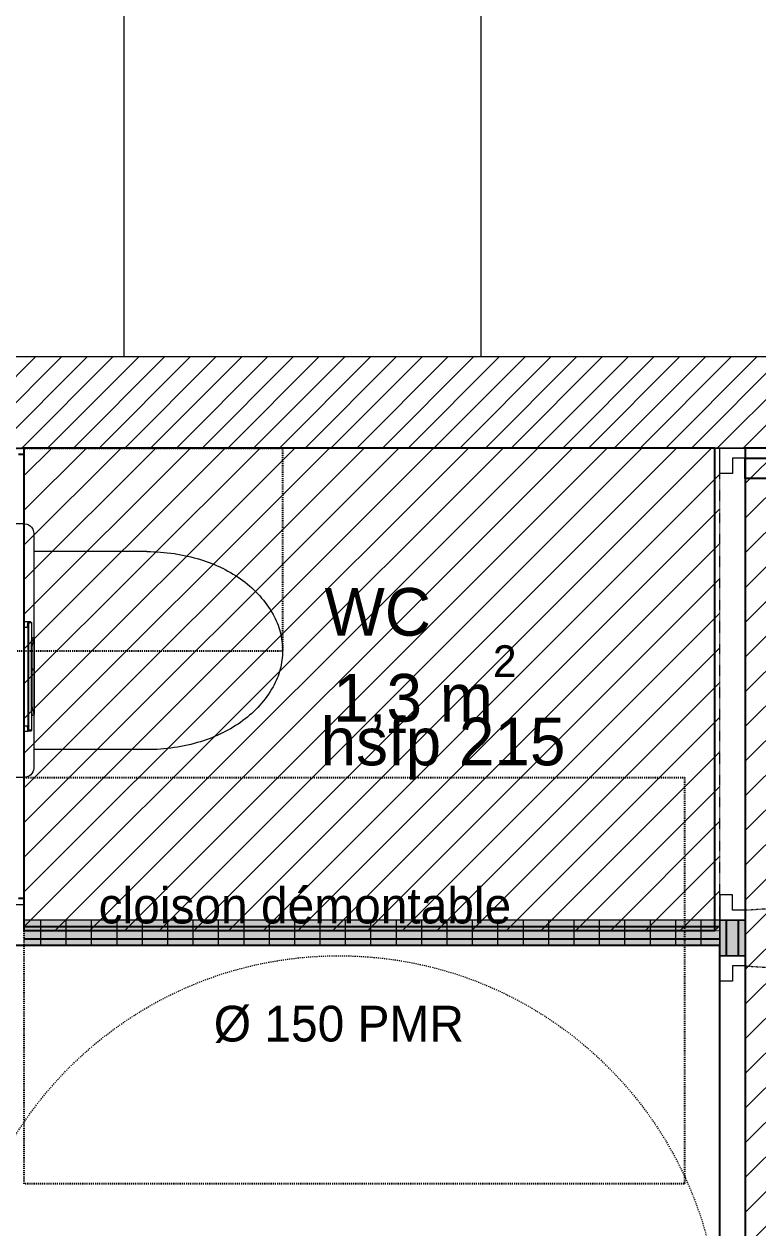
# Model space of a CAD drawing. Header units: centimetres. Extents: x 1724 to 19617, y -6503 to 8072.
# Drawn here: x 4486.7 to 4631.2, y -3965.8 to -3728.7 of the extents above; entities that cross this region are included whole.
import ezdxf

# ---------------------------------------------------------------- set-up
doc = ezdxf.new("R2010")
doc.units = ezdxf.units.CM
for name, pattern in [('Style de ligne -1', [0.41664, 0.20828, -0.20836]), ('Style de ligne -13', [0.147638, 0.098425, -0.049213]), ('Style de ligne -18', [0.164042, 0.054681, -0.109361]), ('Style de ligne -5', [0.20828, 0.069425, -0.138855]), ('VW-01', [0.41656, 0.20828, -0.20828])]:
    doc.linetypes.add(name, pattern=pattern)
for name, color, linetype, lineweight in [('B amÈnagement intÈrieur', 7, 'Continuous', 5), ('B Faux plafonds-1', 7, 'Continuous', 5), ('B GÈnÈral', 7, 'Continuous', 5), ('C ANNOTATIONS-prestations-1', 7, 'Continuous', 5), ('F REMPLISSAGE-vert clair-1', 7, 'Continuous', 5), ('F REMPLISSAGE-vert foncÈ', 7, 'Continuous', 5), ('F REMPLISSAGE-vert hachurÈ', 7, 'Continuous', 5)]:
    doc.layers.add(name, color=color, linetype=linetype, lineweight=lineweight)
for name, color, linetype in [('B aménagement intérieur', 252, 'Continuous'), ('B Faux plafonds', 252, 'Continuous'), ('B Général', 252, 'Continuous'), ('C ANNOTATIONS-PMR', 252, 'Style de ligne -5'), ('C ANNOTATIONS-prestations', 252, 'Continuous'), ('C ANNOTATIONS-texte', 252, 'Continuous'), ('C ANNOTATIONS-texte surfaces', 252, 'Continuous'), ('D SURFACES-shab', 252, 'Continuous'), ('F REMPLISSAGE-vert clair', 252, 'Continuous'), ('F REMPLISSAGE-vert foncé', 252, 'Continuous'), ('F REMPLISSAGE-vert hachuré', 252, 'Continuous')]:
    doc.layers.add(name, color=color, linetype=linetype)
doc.styles.add('Eurostile', font='Eurosti.TTF')
doc.styles.add('Eurostile (italic)', font='Eurostib.TTF')
pattern_1 = [(45, (0, 0.2205), (-3.5277778, 3.3072917), [])]
pattern_2 = [(270, (1e-16, 1.6667), (-5, 5e-14), [])]

# ---------------------------------------------------------------- blocks, each defined once
blk = doc.blocks.new('Rond 150_PMR')
at = {"layer": 'B Général', "color": 154, "linetype": 'VW-01', "lineweight": 5, "true_color": 0x0053a6}
blk.add_circle((0, 0), 75, dxfattribs=at)
at = {"layer": 'B Général', "color": 154, "true_color": 0x0053a6, "insert": (-61.5, 0), "char_height": 7.049, "attachment_point": 5, "rotation": 90, "line_spacing_factor": 0.895453, "style": 'Eurostile (italic)'}
blk.add_mtext('Ø 150 PMR', dxfattribs=at)
blk = doc.blocks.new('PP 80')
at = {"layer": 'B Général', "flags": 128}
blk.add_lwpolyline([(-43, 2.5), (-43, 85.5), (-39, 85.5), (-39, 2.5)], close=True, dxfattribs=at)
at = {"layer": 'B Général', "linetype": 'Style de ligne -18', "lineweight": 5, "flags": 128}
blk.add_lwpolyline([(46, 2.5), (45.27, 13.33), (43.1, 23.98), (39.53, 34.26), (34.61, 44), (28.44, 53.03), (21.1, 61.19), (12.74, 68.35), (3.5, 74.38), (-6.47, 79.18), (-17, 82.67), (-27.91, 84.79), (-39, 85.5)], dxfattribs=at)
at = {"layer": 'B Général', "color": 7, "linetype": 'Continuous', "lineweight": 5, "flags": 128}
for points in [[(-45, 2.5), (-43, 2.5), (-43, 0), (-40, 0), (-40, -2.5), (-45, -2.5)], [(48, 2.5), (46, 2.5), (46, 0), (43, 0), (43, -2.5), (48, -2.5), (48, -2.5), (48, -2.5), (48, 1.79), (48, 1.79)]]:
    blk.add_lwpolyline(points, close=True, dxfattribs=at)
at = {"layer": 'C ANNOTATIONS-prestations', "insert": (-37.49, 32.5), "char_height": 5.8739, "attachment_point": 1, "rotation": 90, "line_spacing_factor": 0.895453, "style": 'Eurostile'}
blk.add_mtext('PP 83 x 204', dxfattribs=at)
blk = doc.blocks.new('200_wc-2')
at = {"layer": 'B Général', "color": 7, "linetype": 'Continuous', "lineweight": 5}
for p, q in [((-25, -20.1), (-25, 0)), ((-24.9, 0.1), (24.9, 0.1)), ((25, -20.1), (25, 0)), ((-19.5, -44.2), (-19.5, -21.9)), ((19.5, -44.2), (19.5, -21.9))]:
    blk.add_line(p, q, dxfattribs=at)
at = {"layer": 'B Général', "color": 7, "linetype": 'Continuous', "lineweight": 5, "flags": 128}
blk.add_lwpolyline([(-25, -20.1), (-24.9, -20.6), (-24.75, -20.9), (-24.55, -21.2), (-24.3, -21.45), (-23.9, -21.7), (-23.4, -21.85), (-23.15, -21.9), (23.25, -21.9), (23.55, -21.85), (23.9, -21.7), (24.2, -21.5), (24.45, -21.3), (24.65, -21.05), (24.8, -20.75), (24.9, -20.5), (24.95, -20.3), (25, -20.1)], dxfattribs=at)
for points in [[(-19.5, -44.2), (-19.5, -44.2, 0.036537), (-19.11, -49.53, 0.035337), (-17.94, -54.75), (-17.94, -54.75, 0.041299), (-16.22, -59.09), (-16.22, -59.09), (-16.22, -59.1, 0.041783), (-13.79, -63.08, 0.053503), (-10.77, -66.4), (-10.77, -66.4, 0.054816), (-7.12, -69.02), (-7.12, -69.02, 0.063755), (-3.68, -70.42), (-3.68, -70.42, 0.064897), (0, -70.9)], [(0, -70.9, 0.064897), (3.68, -70.42), (3.68, -70.42, 0.063726), (7.12, -69.02), (7.12, -69.02, 0.054816), (10.77, -66.4), (10.77, -66.4, 0.053503), (13.79, -63.08, 0.041783), (16.22, -59.1), (16.22, -59.09), (16.22, -59.09, 0.041299), (17.94, -54.75), (17.94, -54.75, 0.035337), (19.11, -49.53, 0.036556), (19.5, -44.2)]]:
    blk.add_lwpolyline(points, format="xyb", dxfattribs=at)
at = {"layer": 'B Général', "color": 7, "linetype": 'Continuous', "lineweight": 5}
for centre, start, end in [((-24.9, 0), 90, 180), ((24.9, 0), 0, 90)]:
    blk.add_arc(centre, 0.1, start, end, dxfattribs=at)
blk = doc.blocks.new('Groupe-44-1')
at = {"layer": 'B Général', "color": 154, "linetype": 'Style de ligne -1', "true_color": 0x0053a6, "flags": 128}
blk.add_lwpolyline([(-35.4, 7.6), (35.6, 7.6), (35.6, -32.4), (-35.4, -32.4)], close=True, dxfattribs=at)
at = {"layer": 'B Général', "xscale": -1, "rotation": 270}
blk.add_blockref('200_wc-2', (35.5, 7.5), dxfattribs=at)
blk = doc.blocks.new('WC-plan-PMR')
at = {"layer": 'B Général', "color": 154, "linetype": 'Style de ligne -1', "true_color": 0x0053a6, "flags": 128}
blk.add_lwpolyline([(-114.5, 112.5), (15.5, 112.5), (15.5, 32.5), (-114.5, 32.5)], close=True, dxfattribs=at)
at = {"layer": 'B Général', "color": 7}
blk.add_blockref('Groupe-44-1', (0, 0), dxfattribs=at)
blk = doc.blocks.new('Groupe-45-1')
at = {"layer": 'B amÈnagement intÈrieur', "linetype": 'Continuous', "lineweight": 5, "true_color": 0xaaaaaa}
h = blk.add_hatch(dxfattribs=at)
h.set_pattern_fill('F_P__SOFFITE', color=253, style=0, pattern_type=2)
h.set_pattern_definition(pattern_1)
h.paths.add_polyline_path([(5428.04, 4134.39), (5291.04, 4134.39), (5291.04, 4039.39), (5428.04, 4039.39)])
at = {"layer": 'B Faux plafonds-1', "linetype": 'Continuous', "lineweight": 5, "true_color": 0xaaaaaa}
h = blk.add_hatch(dxfattribs=at)
h.set_pattern_fill('F_P__SOFFITE', color=253, style=0, pattern_type=2)
h.set_pattern_definition(pattern_1)
h.paths.add_polyline_path([(5673.09, 4069.4), (5708.09, 4069.4), (5708.09, 4134.39), (5843.06, 4134.39), (5843.06, 4069.3), (5843.04, 4069.3), (5843.04, 3975.6), (5553.04, 3975.63), (5553.04, 3876.88), (5433.04, 3876.88), (5433.04, 4134.39), (5673.09, 4134.37)])
at = {"layer": 'F REMPLISSAGE-vert hachurÈ', "linetype": 'Continuous', "lineweight": 0, "true_color": 0x99aa00}
for points in [[(5428.04, 4040.09), (5428.04, 4041.39), (5291.06, 4041.39), (5291.06, 4040.09)], [(5428.04, 4037.69), (5428.04, 4040.09), (5291.06, 4040.09), (5291.06, 4037.69)], [(5428.04, 4036.39), (5428.04, 4037.69), (5291.06, 4037.69), (5291.06, 4036.39)]]:
    blk.add_hatch(color=54, dxfattribs=at).paths.add_polyline_path(points)
at = {"layer": 'F REMPLISSAGE-vert hachurÈ', "linetype": 'Continuous', "lineweight": 5, "true_color": 0x004400}
h = blk.add_hatch(dxfattribs=at)
h.set_pattern_fill('90-0_5 HYDROFUGE_0_5', color=98, angle=180, style=0, pattern_type=2)
h.set_pattern_definition(pattern_2)
h.paths.add_polyline_path([(5428.04, 4040.09), (5428.04, 4041.39), (5291.06, 4041.39), (5291.06, 4040.09)])
h = blk.add_hatch(dxfattribs=at)
h.set_pattern_fill('90-0_5 HYDROFUGE_0_5', color=98, angle=180, style=0, pattern_type=2)
h.set_pattern_definition(pattern_2)
h.paths.add_polyline_path([(5428.04, 4037.69), (5428.04, 4040.09), (5291.06, 4040.09), (5291.06, 4037.69)])
h = blk.add_hatch(dxfattribs=at)
h.set_pattern_fill('90-0_5 HYDROFUGE_0_5', color=98, angle=180, style=0, pattern_type=2)
h.set_pattern_definition(pattern_2)
h.paths.add_polyline_path([(5428.04, 4036.39), (5428.04, 4037.69), (5291.06, 4037.69), (5291.06, 4036.39)])
at = {"layer": 'B aménagement intérieur', "color": 7, "linetype": 'Style de ligne -13', "lineweight": 5, "flags": 128}
blk.add_lwpolyline([(5428.04, 4134.39), (5291.04, 4134.39), (5291.04, 4039.39), (5428.04, 4039.39)], close=True, dxfattribs=at)
at = {"layer": 'B Faux plafonds', "color": 7, "linetype": 'Style de ligne -13', "lineweight": 5, "flags": 128}
blk.add_lwpolyline([(5673.09, 4069.4), (5708.09, 4069.4), (5708.09, 4134.39), (5843.06, 4134.39), (5843.06, 4069.3), (5843.04, 4069.3), (5843.04, 3975.6), (5553.04, 3975.63), (5553.04, 3876.88), (5433.04, 3876.88), (5433.04, 4134.39), (5673.09, 4134.37)], close=True, dxfattribs=at)
at = {"layer": 'B GÈnÈral', "color": 9, "linetype": 'Continuous', "true_color": 0xc0dcc0}
for points in [[(5433.04, 4134.39), (5428.04, 4134.39), (5433.04, 4134.39), (5428.04, 4134.39)], [(5433.04, 4034.39), (5428.04, 4034.39), (5433.04, 4041.39), (5428.04, 4041.39)]]:
    blk.add_solid(points, dxfattribs=at)
at = {"layer": 'B Général', "color": 98, "linetype": 'Continuous', "lineweight": 13, "true_color": 0x004400}
for p, q in [((5433.04, 4134.39), (5428.04, 4134.39)), ((5428.04, 4041.39), (5291.06, 4041.39)), ((5433.04, 4041.39), (5428.04, 4041.39)), ((5428.04, 4034.39), (5428.04, 4041.39)), ((5428.04, 4041.39), (5428.04, 4036.39)), ((5433.04, 4034.39), (5433.04, 4041.39)), ((5428.04, 4036.39), (5291.06, 4036.39)), ((5433.04, 4034.39), (5428.04, 4034.39))]:
    blk.add_line(p, q, dxfattribs=at)
at = {"layer": 'D SURFACES-shab', "flags": 128}
for points in [[(5291.04, 4134.39), (5291.04, 4039.39), (5427.04, 4039.39), (5427.04, 4134.39)], [(5838.04, 3975.65), (5838.04, 4134.41), (5708.04, 4134.41), (5708.04, 4069.44), (5672.82, 4069.44), (5672.82, 4134.41), (5433.04, 4134.39), (5433.04, 3876.88), (5553.04, 3876.88), (5553.04, 3975.63)], [(5428.05, 3824.39), (5428.05, 4036.39), (5203.05, 4036.39), (5203.04, 3824.39)]]:
    blk.add_lwpolyline(points, close=True, dxfattribs=at)
at = {"layer": 'F REMPLISSAGE-vert clair'}
for p, q in [((5429.34, 4034.39), (5429.34, 4041.39)), ((5431.74, 4034.39), (5431.74, 4041.39))]:
    blk.add_line(p, q, dxfattribs=at)
at = {"layer": 'F REMPLISSAGE-vert clair-1', "color": 9, "linetype": 'Continuous', "true_color": 0xc0dcc0}
for points in [[(5429.34, 4134.39), (5431.74, 4134.39), (5429.34, 4134.39), (5431.74, 4134.39)], [(5429.34, 4034.39), (5431.74, 4034.39), (5429.34, 4041.39), (5431.74, 4041.39)]]:
    blk.add_solid(points, dxfattribs=at)
at = {"layer": 'F REMPLISSAGE-vert foncÈ', "color": 54, "linetype": 'Continuous', "true_color": 0x99aa00}
for points in [[(5428.04, 4134.39), (5429.34, 4134.39), (5428.04, 4134.39), (5429.34, 4134.39)], [(5431.74, 4134.39), (5433.04, 4134.39), (5431.74, 4134.39), (5433.04, 4134.39)], [(5428.04, 4034.39), (5429.34, 4034.39), (5428.04, 4041.39), (5429.34, 4041.39)], [(5431.74, 4034.39), (5433.04, 4034.39), (5431.74, 4041.39), (5433.04, 4041.39)]]:
    blk.add_solid(points, dxfattribs=at)
at = {"layer": 'F REMPLISSAGE-vert foncé', "color": 98, "linetype": 'Continuous', "lineweight": 13, "true_color": 0x004400}
for p, q in [((5428.04, 4034.39), (5428.04, 4041.39)), ((5433.04, 4034.39), (5433.04, 4041.39))]:
    blk.add_line(p, q, dxfattribs=at)
at = {"layer": 'F REMPLISSAGE-vert foncé'}
for p, q in [((5429.34, 4034.39), (5429.34, 4041.39)), ((5431.74, 4034.39), (5431.74, 4041.39))]:
    blk.add_line(p, q, dxfattribs=at)
at = {"layer": 'F REMPLISSAGE-vert hachuré', "color": 98, "linetype": 'Continuous', "lineweight": 13, "true_color": 0x004400}
for p, q in [((5428.04, 4041.39), (5291.06, 4041.39)), ((5428.04, 4036.39), (5291.06, 4036.39))]:
    blk.add_line(p, q, dxfattribs=at)
at = {"layer": 'F REMPLISSAGE-vert hachuré'}
for p, q in [((5428.04, 4040.09), (5291.06, 4040.09)), ((5428.04, 4040.09), (5291.06, 4040.09)), ((5428.04, 4037.69), (5291.06, 4037.69)), ((5428.04, 4037.69), (5291.06, 4037.69))]:
    blk.add_line(p, q, dxfattribs=at)
at = {"layer": 'B aménagement intérieur', "color": 7, "rotation": 270}
blk.add_blockref('PP 80', (5430.54, 4089.39), dxfattribs=at)
at = {"layer": 'B aménagement intérieur', "color": 7, "xscale": -1, "rotation": 270}
blk.add_blockref('PP 80', (5430.54, 3986.39), dxfattribs=at)
at = {"layer": 'B Général', "color": 7, "rotation": 180}
blk.add_blockref('WC-plan-PMR', (5306.56, 4101.99), dxfattribs=at)
at = {"layer": 'C ANNOTATIONS-PMR', "color": 7, "rotation": 270}
blk.add_blockref('Rond 150_PMR', (5353.04, 3959.39), dxfattribs=at)
at = {"layer": 'C ANNOTATIONS-prestations', "attachment_point": 7, "line_spacing_factor": 0.895453, "style": 'Eurostile'}
for s, insert, char_height, width in [('hsfp 215', (5349.43, 4069.06), 9.398, 82.9937), ('cloison démontable', (5305.74, 4040.65), 7.0487, 121.3026)]:
    blk.add_mtext(s, dxfattribs=dict(at, insert=insert, char_height=char_height, width=width))
at = {"layer": 'C ANNOTATIONS-texte', "insert": (5360.69, 4097.29), "char_height": 9.398, "attachment_point": 8, "line_spacing_factor": 0.895453, "style": 'Eurostile'}
blk.add_mtext('WC', dxfattribs=at)
at = {"layer": 'C ANNOTATIONS-texte surfaces', "insert": (5369.98, 4095.54), "char_height": 9.3982, "attachment_point": 2, "line_spacing_factor": 0.895453, "style": 'Eurostile'}
blk.add_mtext('1,3 m{\\H0.6667x;\\S2^ ;}', dxfattribs=at)
blk = doc.blocks.new('G 100_80')
at = {"layer": 'B Général', "color": 7, "linetype": 'Continuous', "lineweight": 5}
for p, q in [((48.52, 43.75), (48.52, -43.75)), ((49.35, 10.75), (48.52, 10.75)), ((48.52, 9.75), (49.23, 9.75)), ((49.23, 9.75), (49.23, -9.75)), ((49.43, 9.75), (49.23, 9.75)), ((49.8, 10.75), (49.35, 10.75)), ((49.43, -9.75), (49.43, 9.75)), ((50, 10.55), (49.55, 10.55)), ((50, 10.55), (50, 7.06)), ((50.2, 7.65), (50, 7.65)), ((50.5, 7.35), (50.5, 7.35)), ((50.5, 7.35), (50.5, 1.42)), ((50, -5.76), (50, 5.76)), ((50, 5.74), (50.13, 5.74)), ((50.13, 1.42), (50.13, 5.74)), ((50.13, 1.42), (50, 1.42)), ((50, 1.31), (50.13, 1.31)), ((50.5, 1.42), (50.13, 1.42)), ((50.13, -5.74), (50.13, 1.31)), ((50.13, 1.31), (50.5, 1.31)), ((50.5, 1.31), (50.5, -7.35)), ((50, -5.74), (50.13, -5.74)), ((50, -7.04), (50, -10.55)), ((50.2, -7.65), (50, -7.65)), ((50.5, -7.35), (50.5, -7.35)), ((49.23, -9.75), (48.52, -9.75)), ((48.52, -10.75), (49.35, -10.75)), ((49.23, -9.75), (49.43, -9.75)), ((49.8, -10.75), (49.35, -10.75)), ((50, -10.55), (49.55, -10.55))]:
    blk.add_line(p, q, dxfattribs=at)
at = {"layer": 'B Général', "color": 7, "linetype": 'Continuous', "lineweight": 5, "flags": 128}
blk.add_lwpolyline([(9.5, -45), (9.5, 45), (48.52, 45), (48.52, -45)], close=True, dxfattribs=at)
for points in [[(49.23, 9.75, -0.052931), (49.24, 10.26, -0.052931), (49.35, 10.75)], [(49.8, 10.75, -0.198912), (49.94, 10.69, -0.198912), (50, 10.55)], [(50, 6.95, -0.015616), (50.09, 7.31, -0.015616), (50.2, 7.65)], [(50.13, 5.74, -0.052763), (50.23, 6.56, -0.052763), (50.5, 7.35)], [(50.2, 7.65, -0.198912), (50.41, 7.56, -0.198912), (50.5, 7.35)], [(50, -7.05), (50, -7.05, -0.000336), (50, -5.77), (50, -5.76)], [(50.2, -7.65, -0.015662), (50.09, -7.31, -0.015662), (50, -6.95)], [(50.5, -7.35, -0.052495), (50.23, -6.56, -0.052495), (50.13, -5.74)], [(50.5, -7.35, -0.198912), (50.41, -7.56, -0.198912), (50.2, -7.65)], [(49.35, -10.75, -0.057305), (49.23, -10.26, -0.057305), (49.23, -9.75)], [(50, -10.55, -0.198912), (49.94, -10.69, -0.198912), (49.8, -10.75)]]:
    blk.add_lwpolyline(points, format="xyb", dxfattribs=at)
blk.add_lwpolyline([(50, 5.76), (50, 7.07), (50, 7.07)], dxfattribs=at)
at = {"layer": 'B Général', "color": 7, "linetype": 'Continuous', "lineweight": 5}
for points, knots in [([(49.35, 10.75), (49.35, 10.75), (49.38, 10.75), (49.43, 10.74), (49.46, 10.72), (49.49, 10.7), (49.51, 10.67), (49.53, 10.65), (49.54, 10.62), (49.55, 10.58), (49.55, 10.55), (49.55, 10.55), (49.55, 10.55)], [0, 0, 0, 1, 2, 3, 4, 5, 6, 7, 8, 9, 9, 10, 10, 10]), ([(49.43, 9.75), (49.43, 10.04), (49.48, 10.41), (49.52, 10.52), (49.54, 10.55), (49.55, 10.55), (49.55, 10.55), (49.55, 10.55)], [0, 0, 0, 1, 2, 3, 4, 4, 5, 5, 5]), ([(49.55, -10.55), (49.55, -10.55), (49.55, -10.58), (49.54, -10.63), (49.52, -10.66), (49.5, -10.69), (49.48, -10.71), (49.45, -10.73), (49.42, -10.74), (49.38, -10.75), (49.36, -10.75), (49.35, -10.75), (49.35, -10.75)], [0, 0, 0, 1, 2, 3, 4, 5, 6, 7, 8, 9, 9, 10, 10, 10]), ([(49.55, -10.55), (49.52, -10.53), (49.48, -10.42), (49.42, -10.05), (49.43, -9.75), (49.43, -9.75), (49.43, -9.75)], [0, 0, 0, 1, 2, 3, 3, 4, 4, 4])]:
    blk.add_open_spline(points, degree=2, knots=knots, dxfattribs=at)
at = {"layer": 'C ANNOTATIONS-prestations'}
for p, q in [((48.52, 43.75), (47.42, 43.75)), ((48.52, -43.75), (47.42, -43.75))]:
    blk.add_line(p, q, dxfattribs=at)

msp = doc.modelspace()

# ---------------------------------------------------------------- hatches: boundary and pattern name
at = {"layer": 'B GÈnÈral', "linetype": 'Continuous', "lineweight": 5}
h = msp.add_hatch(dxfattribs=at)
h.set_pattern_fill('50_BETON', style=0, pattern_type=2)
h.set_pattern_definition([(45, (-804.3564, -7946.63), (2.4253472, -2.6458333), [])])
h.paths.add_polyline_path([(4757.069, -3794.241), (4380.685, -3794.241), (4398.685, -3812.241), (4757.069, -3812.241)])
at = {"layer": 'C ANNOTATIONS-prestations-1', "linetype": 'Continuous', "lineweight": 9, "true_color": 0x989898}
h = msp.add_hatch(dxfattribs=at)
h.set_pattern_fill('DALETTES TERRASSE 50X50', color=252, scale=1.406016, style=0, pattern_type=2)
h.set_pattern_definition([(0, (3873.644, -3794.24), (4e-15, -70.3008), []), (270, (3873.644, -3794.24), (70.3008, 0), [])])
h.paths.add_polyline_path([(4370.662, -5334.341), (4370.674, -4429.241), (4380.696, -4429.241), (4380.685, -3794.241), (6808.128, -3794.241), (6808.128, -3664.241), (4345.685, -3664.241), (4345.685, -3258.741), (4215.608, -3258.652), (4215.608, -3616.241), (4030.608, -3616.241), (4030.608, -3728.742), (4071.482, -3786.765), (4107.284, -3846.631), (4138.015, -3908.34), (4163.675, -3971.891), (4184.264, -4037.284), (4199.783, -4104.52), (4210.23, -4173.598), (4215.606, -4244.518), (4215.606, -4518.291), (4181.754, -4608.814), (4140.144, -4703.241), (3538.717, -4703.241), (3538.717, -4751.147), (3468.086, -4751.147), (3468.086, -4703.241), (3026.594, -4703.241), (3026.593, -5336.113), (3872.608, -5334.997), (3872.608, -5283.227), (3938.608, -5283.227), (3938.608, -5334.91)])

# ---------------------------------------------------------------- linework, layer by layer
at = {"layer": 'B Général', "color": 7, "linetype": 'Continuous', "lineweight": 18}
for p, q in [((4380.685, -3794.241), (4757.069, -3794.241)), ((4398.685, -3812.241), (4757.069, -3812.241))]:
    msp.add_line(p, q, dxfattribs=at)
at = {"layer": 'B Général', "color": 7, "linetype": 'Continuous', "lineweight": 5}
for p, q in [((4380.685, -3794.241), (4757.069, -3794.241)), ((4398.685, -3812.241), (4757.069, -3812.241))]:
    msp.add_line(p, q, dxfattribs=at)

# ---------------------------------------------------------------- block references
at = {"layer": 'B aménagement intérieur', "color": 7}
for name, p in [('Groupe-45-1', (-804.356, -7946.63)), ('G 100_80', (4438.185, -3857.241))]:
    msp.add_blockref(name, p, dxfattribs=at)

doc.saveas('drawing.dxf')
